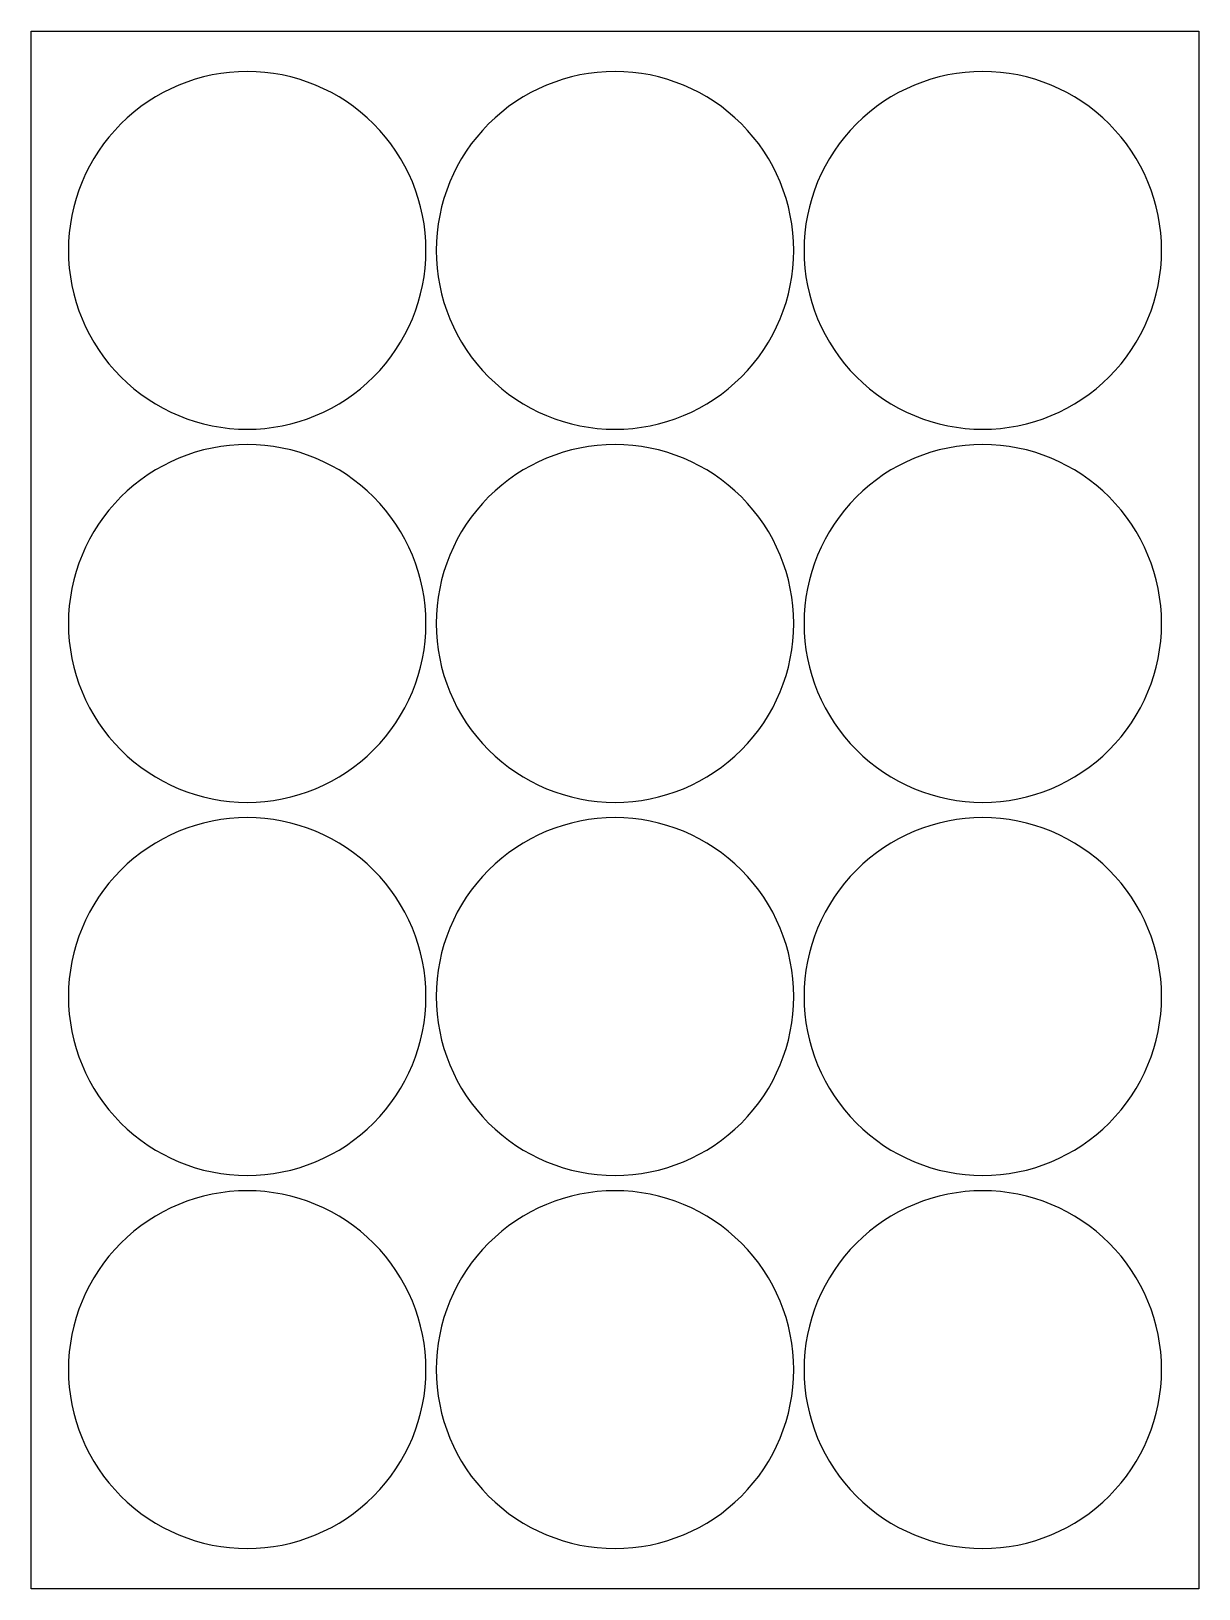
# Model space of a CAD drawing. Extents: x -114 to 114, y -152 to 152.
import ezdxf

# ---------------------------------------------------------------- set-up
doc = ezdxf.new("R2010")
doc.units = 0
doc.layers.get('0').update_dxf_attribs({"linetype": 'CONTINUOUS'})

msp = doc.modelspace()

# ---------------------------------------------------------------- linework, layer by layer
msp.add_lwpolyline([(-114.3, -152.4), (-114.3, 152.4), (114.3, 152.4), (114.3, -152.4)], close=True)
for points in [[(-72, 144.5, 0.414214), (-107, 109.5, 0.414214), (-72, 74.5, 0.414214), (-37, 109.5, 0.414214)], [(0, 144.5, 0.414214), (-35, 109.5, 0.414214), (0, 74.5, 0.414214), (35, 109.5, 0.414214)], [(72, 144.5, 0.414214), (37, 109.5, 0.414214), (72, 74.5, 0.414214), (107, 109.5, 0.414214)], [(-72, 71.5, 0.414214), (-107, 36.5, 0.414214), (-72, 1.5, 0.414214), (-37, 36.5, 0.414214)], [(0, 71.5, 0.414214), (-35, 36.5, 0.414214), (0, 1.5, 0.414214), (35, 36.5, 0.414214)], [(72, 71.5, 0.414214), (37, 36.5, 0.414214), (72, 1.5, 0.414214), (107, 36.5, 0.414214)], [(-72, -1.5, 0.414214), (-107, -36.5, 0.414214), (-72, -71.5, 0.414214), (-37, -36.5, 0.414214)], [(0, -1.5, 0.414214), (-35, -36.5, 0.414214), (0, -71.5, 0.414214), (35, -36.5, 0.414214)], [(72, -1.5, 0.414214), (37, -36.5, 0.414214), (72, -71.5, 0.414214), (107, -36.5, 0.414214)], [(-72, -74.5, 0.414214), (-107, -109.5, 0.414214), (-72, -144.5, 0.414214), (-37, -109.5, 0.414214)], [(0, -74.5, 0.414214), (-35, -109.5, 0.414214), (0, -144.5, 0.414214), (35, -109.5, 0.414214)], [(72, -74.5, 0.414214), (37, -109.5, 0.414214), (72, -144.5, 0.414214), (107, -109.5, 0.414214)]]:
    msp.add_lwpolyline(points, format="xyb", close=True)

doc.saveas('drawing.dxf')
